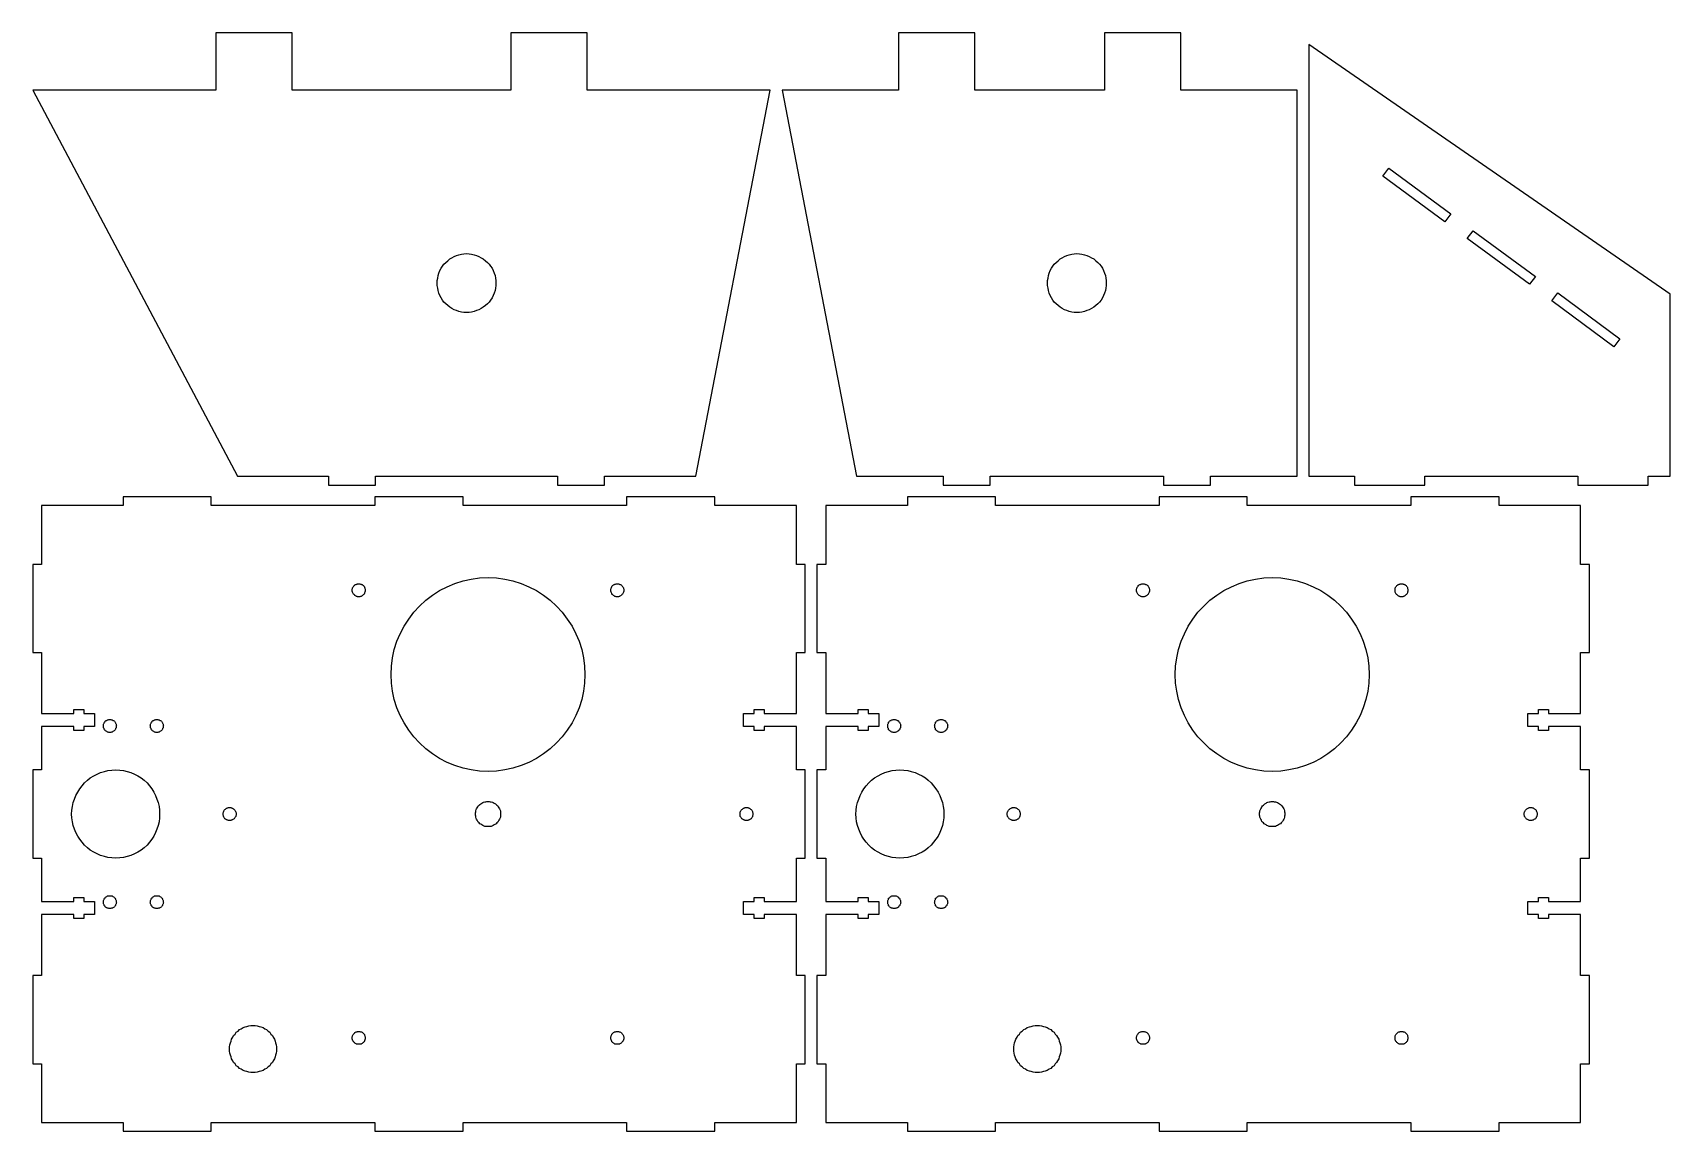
# Model space of a CAD drawing. Header units: millimetres. Extents: x 6 to 564, y 6 to 380.
import ezdxf

# ---------------------------------------------------------------- set-up
doc = ezdxf.new("R2010")
doc.units = ezdxf.units.MM
doc.layers.add('CUT', color=1, linetype='Continuous')
doc.layers.add('CUT_INNER', color=1, linetype='Continuous')

msp = doc.modelspace()

# ---------------------------------------------------------------- linework, layer by layer
at = {"layer": 'CUT'}
for points in [[(122.7, 229), (184.7, 229), (184.7, 226), (200.7, 226), (200.7, 229), (231.7, 229), (257.1, 360.5), (194.8, 360.5), (194.8, 380), (168.8, 380), (168.8, 360.5), (94.3, 360.5), (94.3, 380), (68.3, 380), (68.3, 360.5), (6, 360.5), (75.7, 229), (106.7, 229), (106.7, 226), (122.7, 226), (122.7, 229)], [(332, 229), (391, 229), (391, 226), (407, 226), (407, 229), (436.5, 229), (436.5, 360.5), (396.9, 360.5), (396.9, 380), (370.9, 380), (370.9, 360.5), (326.7, 360.5), (326.7, 380), (300.7, 380), (300.7, 360.5), (261.1, 360.5), (286.5, 229), (316, 229), (316, 226), (332, 226), (332, 229)], [(480, 229), (532, 229), (532, 226), (556, 226), (556, 229), (563.5, 229), (563.5, 291), (440.5, 376), (440.5, 229), (456, 229), (456, 226), (480, 226), (480, 229)], [(66.8, 9), (122.5, 9), (122.5, 6), (152.5, 6), (152.5, 9), (208.2, 9), (208.2, 6), (238.2, 6), (238.2, 9), (266, 9), (266, 29), (269, 29), (269, 59), (266, 59), (266, 79.8), (255, 79.8), (255, 78.4), (251.6, 78.4), (251.6, 79.8), (248, 79.8), (248, 84.2), (251.6, 84.2), (251.6, 85.6), (255, 85.6), (255, 84.2), (266, 84.2), (266, 99), (269, 99), (269, 129), (266, 129), (266, 143.8), (255, 143.8), (255, 142.4), (251.6, 142.4), (251.6, 143.8), (248, 143.8), (248, 148.2), (251.6, 148.2), (251.6, 149.6), (255, 149.6), (255, 148.2), (266, 148.2), (266, 169), (269, 169), (269, 199), (266, 199), (266, 219), (238.2, 219), (238.2, 222), (208.2, 222), (208.2, 219), (152.5, 219), (152.5, 222), (122.5, 222), (122.5, 219), (66.8, 219), (66.8, 222), (36.8, 222), (36.8, 219), (9, 219), (9, 199), (6, 199), (6, 169), (9, 169), (9, 148.2), (20, 148.2), (20, 149.6), (23.4, 149.6), (23.4, 148.2), (27, 148.2), (27, 143.8), (23.4, 143.8), (23.4, 142.4), (20, 142.4), (20, 143.8), (9, 143.8), (9, 129), (6, 129), (6, 99), (9, 99), (9, 84.2), (20, 84.2), (20, 85.6), (23.4, 85.6), (23.4, 84.2), (27, 84.2), (27, 79.8), (23.4, 79.8), (23.4, 78.4), (20, 78.4), (20, 79.8), (9, 79.8), (9, 59), (6, 59), (6, 29), (9, 29), (9, 9), (36.8, 9), (36.8, 6), (66.8, 6), (66.8, 9)], [(333.8, 9), (389.5, 9), (389.5, 6), (419.5, 6), (419.5, 9), (475.2, 9), (475.2, 6), (505.2, 6), (505.2, 9), (533, 9), (533, 29), (536, 29), (536, 59), (533, 59), (533, 79.8), (522, 79.8), (522, 78.4), (518.6, 78.4), (518.6, 79.8), (515, 79.8), (515, 84.2), (518.6, 84.2), (518.6, 85.6), (522, 85.6), (522, 84.2), (533, 84.2), (533, 99), (536, 99), (536, 129), (533, 129), (533, 143.8), (522, 143.8), (522, 142.4), (518.6, 142.4), (518.6, 143.8), (515, 143.8), (515, 148.2), (518.6, 148.2), (518.6, 149.6), (522, 149.6), (522, 148.2), (533, 148.2), (533, 169), (536, 169), (536, 199), (533, 199), (533, 219), (505.2, 219), (505.2, 222), (475.2, 222), (475.2, 219), (419.5, 219), (419.5, 222), (389.5, 222), (389.5, 219), (333.8, 219), (333.8, 222), (303.8, 222), (303.8, 219), (276, 219), (276, 199), (273, 199), (273, 169), (276, 169), (276, 148.2), (287, 148.2), (287, 149.6), (290.4, 149.6), (290.4, 148.2), (294, 148.2), (294, 143.8), (290.4, 143.8), (290.4, 142.4), (287, 142.4), (287, 143.8), (276, 143.8), (276, 129), (273, 129), (273, 99), (276, 99), (276, 84.2), (287, 84.2), (287, 85.6), (290.4, 85.6), (290.4, 84.2), (294, 84.2), (294, 79.8), (290.4, 79.8), (290.4, 78.4), (287, 78.4), (287, 79.8), (276, 79.8), (276, 59), (273, 59), (273, 29), (276, 29), (276, 9), (303.8, 9), (303.8, 6), (333.8, 6), (333.8, 9)]]:
    msp.add_lwpolyline(points, close=True, dxfattribs=at)
at = {"layer": 'CUT_INNER'}
for points in [[(465.7, 331.2), (467.7, 333.9), (488.8, 318.3), (486.8, 315.6), (465.7, 331.2)], [(494.4, 310), (496.4, 312.6), (517.6, 297), (515.6, 294.4), (494.4, 310)], [(152.8, 284.8), (152, 284.9), (151.1, 285.1), (150.3, 285.4), (149.5, 285.7), (148.7, 286.1), (148, 286.6), (147.3, 287.1), (146.6, 287.7), (146, 288.3), (145.5, 289), (145, 289.8), (144.6, 290.5), (144.3, 291.3), (144, 292.2), (143.9, 293), (143.7, 293.9), (143.7, 294.8), (143.7, 295.6), (143.9, 296.5), (144, 297.4), (144.3, 298.2), (144.6, 299), (145, 299.8), (145.5, 300.5), (146, 301.2), (146.6, 301.8), (147.3, 302.4), (148, 303), (148.7, 303.4), (149.5, 303.8), (150.3, 304.2), (151.1, 304.4), (152, 304.6), (152.8, 304.7), (153.7, 304.8), (154.6, 304.7), (155.4, 304.6), (156.3, 304.4), (157.1, 304.2), (157.9, 303.8), (158.7, 303.4), (159.4, 303), (160.1, 302.4), (160.8, 301.8), (161.4, 301.2), (161.9, 300.5), (162.4, 299.8), (162.8, 299), (163.1, 298.2), (163.4, 297.4), (163.5, 296.5), (163.7, 295.6), (163.7, 294.8), (163.7, 293.9), (163.5, 293), (163.4, 292.2), (163.1, 291.3), (162.8, 290.5), (162.4, 289.8), (161.9, 289), (161.4, 288.3), (160.8, 287.7), (160.1, 287.1), (159.4, 286.6), (158.7, 286.1), (157.9, 285.7), (157.1, 285.4), (156.3, 285.1), (155.4, 284.9), (154.6, 284.8), (153.7, 284.8), (152.8, 284.8)], [(360.6, 284.8), (359.8, 284.9), (358.9, 285.1), (358.1, 285.4), (357.3, 285.7), (356.5, 286.1), (355.8, 286.6), (355.1, 287.1), (354.4, 287.7), (353.8, 288.3), (353.3, 289), (352.8, 289.8), (352.4, 290.5), (352.1, 291.3), (351.8, 292.2), (351.7, 293), (351.5, 293.9), (351.5, 294.8), (351.5, 295.6), (351.7, 296.5), (351.8, 297.4), (352.1, 298.2), (352.4, 299), (352.8, 299.8), (353.3, 300.5), (353.8, 301.2), (354.4, 301.8), (355.1, 302.4), (355.8, 303), (356.5, 303.4), (357.3, 303.8), (358.1, 304.2), (358.9, 304.4), (359.8, 304.6), (360.6, 304.7), (361.5, 304.8), (362.4, 304.7), (363.2, 304.6), (364.1, 304.4), (364.9, 304.2), (365.7, 303.8), (366.5, 303.4), (367.2, 303), (367.9, 302.4), (368.6, 301.8), (369.2, 301.2), (369.7, 300.5), (370.2, 299.8), (370.6, 299), (370.9, 298.2), (371.2, 297.4), (371.3, 296.5), (371.5, 295.6), (371.5, 294.8), (371.5, 293.9), (371.3, 293), (371.2, 292.2), (370.9, 291.3), (370.6, 290.5), (370.2, 289.8), (369.7, 289), (369.2, 288.3), (368.6, 287.7), (367.9, 287.1), (367.2, 286.6), (366.5, 286.1), (365.7, 285.7), (364.9, 285.4), (364.1, 285.1), (363.2, 284.9), (362.4, 284.8), (361.5, 284.8), (360.6, 284.8)], [(523.2, 288.7), (525.2, 291.4), (546.3, 275.8), (544.3, 273.1), (523.2, 288.7)], [(116.8, 188), (116.6, 188), (116.4, 188.1), (116.2, 188.1), (116.1, 188.2), (115.9, 188.3), (115.7, 188.4), (115.6, 188.5), (115.4, 188.7), (115.3, 188.8), (115.2, 188.9), (115.1, 189.1), (115, 189.3), (114.9, 189.5), (114.9, 189.6), (114.8, 189.8), (114.8, 190), (114.8, 190.2), (114.8, 190.4), (114.8, 190.6), (114.9, 190.8), (114.9, 191), (115, 191.1), (115.1, 191.3), (115.2, 191.5), (115.3, 191.6), (115.4, 191.8), (115.6, 191.9), (115.7, 192), (115.9, 192.1), (116.1, 192.2), (116.2, 192.3), (116.4, 192.3), (116.6, 192.4), (116.8, 192.4), (117, 192.4), (117.2, 192.4), (117.4, 192.4), (117.6, 192.3), (117.8, 192.3), (117.9, 192.2), (118.1, 192.1), (118.3, 192), (118.4, 191.9), (118.6, 191.8), (118.7, 191.6), (118.8, 191.5), (118.9, 191.3), (119, 191.1), (119.1, 191), (119.1, 190.8), (119.2, 190.6), (119.2, 190.4), (119.2, 190.2), (119.2, 190), (119.2, 189.8), (119.1, 189.6), (119.1, 189.5), (119, 189.3), (118.9, 189.1), (118.8, 188.9), (118.7, 188.8), (118.6, 188.7), (118.4, 188.5), (118.3, 188.4), (118.1, 188.3), (117.9, 188.2), (117.8, 188.1), (117.6, 188.1), (117.4, 188), (117.2, 188), (117, 188), (116.8, 188)], [(158.1, 128.6), (155.3, 129), (152.5, 129.6), (149.7, 130.5), (147.1, 131.6), (144.5, 132.9), (142.1, 134.5), (139.8, 136.2), (137.7, 138.2), (135.7, 140.3), (134, 142.6), (132.4, 145), (131.1, 147.6), (130, 150.2), (129.1, 153), (128.5, 155.8), (128.1, 158.6), (128, 161.5), (128.1, 164.4), (128.5, 167.2), (129.1, 170), (130, 172.8), (131.1, 175.4), (132.4, 178), (134, 180.4), (135.7, 182.7), (137.7, 184.8), (139.8, 186.8), (142.1, 188.5), (144.5, 190.1), (147.1, 191.4), (149.7, 192.5), (152.5, 193.4), (155.3, 194), (158.1, 194.4), (161, 194.5), (163.9, 194.4), (166.7, 194), (169.5, 193.4), (172.3, 192.5), (174.9, 191.4), (177.5, 190.1), (179.9, 188.5), (182.2, 186.8), (184.3, 184.8), (186.3, 182.7), (188, 180.4), (189.6, 178), (190.9, 175.4), (192, 172.8), (192.9, 170), (193.5, 167.2), (193.9, 164.4), (194, 161.5), (193.9, 158.6), (193.5, 155.8), (192.9, 153), (192, 150.2), (190.9, 147.6), (189.6, 145), (188, 142.6), (186.3, 140.3), (184.3, 138.2), (182.2, 136.2), (179.9, 134.5), (177.5, 132.9), (174.9, 131.6), (172.3, 130.5), (169.5, 129.6), (166.7, 129), (163.9, 128.6), (161, 128.5), (158.1, 128.6)], [(204.8, 188), (204.6, 188), (204.4, 188.1), (204.2, 188.1), (204.1, 188.2), (203.9, 188.3), (203.7, 188.4), (203.6, 188.5), (203.4, 188.7), (203.3, 188.8), (203.2, 188.9), (203.1, 189.1), (203, 189.3), (202.9, 189.5), (202.9, 189.6), (202.8, 189.8), (202.8, 190), (202.8, 190.2), (202.8, 190.4), (202.8, 190.6), (202.9, 190.8), (202.9, 191), (203, 191.1), (203.1, 191.3), (203.2, 191.5), (203.3, 191.6), (203.4, 191.8), (203.6, 191.9), (203.7, 192), (203.9, 192.1), (204.1, 192.2), (204.2, 192.3), (204.4, 192.3), (204.6, 192.4), (204.8, 192.4), (205, 192.4), (205.2, 192.4), (205.4, 192.4), (205.6, 192.3), (205.8, 192.3), (205.9, 192.2), (206.1, 192.1), (206.3, 192), (206.4, 191.9), (206.6, 191.8), (206.7, 191.6), (206.8, 191.5), (206.9, 191.3), (207, 191.1), (207.1, 191), (207.1, 190.8), (207.2, 190.6), (207.2, 190.4), (207.2, 190.2), (207.2, 190), (207.2, 189.8), (207.1, 189.6), (207.1, 189.5), (207, 189.3), (206.9, 189.1), (206.8, 188.9), (206.7, 188.8), (206.6, 188.7), (206.4, 188.5), (206.3, 188.4), (206.1, 188.3), (205.9, 188.2), (205.8, 188.1), (205.6, 188.1), (205.4, 188), (205.2, 188), (205, 188), (204.8, 188)], [(383.8, 188), (383.6, 188), (383.4, 188.1), (383.2, 188.1), (383.1, 188.2), (382.9, 188.3), (382.7, 188.4), (382.6, 188.5), (382.4, 188.7), (382.3, 188.8), (382.2, 188.9), (382.1, 189.1), (382, 189.3), (381.9, 189.5), (381.9, 189.6), (381.8, 189.8), (381.8, 190), (381.8, 190.2), (381.8, 190.4), (381.8, 190.6), (381.9, 190.8), (381.9, 191), (382, 191.1), (382.1, 191.3), (382.2, 191.5), (382.3, 191.6), (382.4, 191.8), (382.6, 191.9), (382.7, 192), (382.9, 192.1), (383.1, 192.2), (383.2, 192.3), (383.4, 192.3), (383.6, 192.4), (383.8, 192.4), (384, 192.4), (384.2, 192.4), (384.4, 192.4), (384.6, 192.3), (384.8, 192.3), (384.9, 192.2), (385.1, 192.1), (385.3, 192), (385.4, 191.9), (385.6, 191.8), (385.7, 191.6), (385.8, 191.5), (385.9, 191.3), (386, 191.1), (386.1, 191), (386.1, 190.8), (386.2, 190.6), (386.2, 190.4), (386.2, 190.2), (386.2, 190), (386.2, 189.8), (386.1, 189.6), (386.1, 189.5), (386, 189.3), (385.9, 189.1), (385.8, 188.9), (385.7, 188.8), (385.6, 188.7), (385.4, 188.5), (385.3, 188.4), (385.1, 188.3), (384.9, 188.2), (384.8, 188.1), (384.6, 188.1), (384.4, 188), (384.2, 188), (384, 188), (383.8, 188)], [(425.1, 128.6), (422.3, 129), (419.5, 129.6), (416.7, 130.5), (414.1, 131.6), (411.5, 132.9), (409.1, 134.5), (406.8, 136.2), (404.7, 138.2), (402.7, 140.3), (401, 142.6), (399.4, 145), (398.1, 147.6), (397, 150.2), (396.1, 153), (395.5, 155.8), (395.1, 158.6), (395, 161.5), (395.1, 164.4), (395.5, 167.2), (396.1, 170), (397, 172.8), (398.1, 175.4), (399.4, 178), (401, 180.4), (402.7, 182.7), (404.7, 184.8), (406.8, 186.8), (409.1, 188.5), (411.5, 190.1), (414.1, 191.4), (416.7, 192.5), (419.5, 193.4), (422.3, 194), (425.1, 194.4), (428, 194.5), (430.9, 194.4), (433.7, 194), (436.5, 193.4), (439.3, 192.5), (441.9, 191.4), (444.5, 190.1), (446.9, 188.5), (449.2, 186.8), (451.3, 184.8), (453.3, 182.7), (455, 180.4), (456.6, 178), (457.9, 175.4), (459, 172.8), (459.9, 170), (460.5, 167.2), (460.9, 164.4), (461, 161.5), (460.9, 158.6), (460.5, 155.8), (459.9, 153), (459, 150.2), (457.9, 147.6), (456.6, 145), (455, 142.6), (453.3, 140.3), (451.3, 138.2), (449.2, 136.2), (446.9, 134.5), (444.5, 132.9), (441.9, 131.6), (439.3, 130.5), (436.5, 129.6), (433.7, 129), (430.9, 128.6), (428, 128.5), (425.1, 128.6)], [(471.8, 188), (471.6, 188), (471.4, 188.1), (471.2, 188.1), (471.1, 188.2), (470.9, 188.3), (470.7, 188.4), (470.6, 188.5), (470.4, 188.7), (470.3, 188.8), (470.2, 188.9), (470.1, 189.1), (470, 189.3), (469.9, 189.5), (469.9, 189.6), (469.8, 189.8), (469.8, 190), (469.8, 190.2), (469.8, 190.4), (469.8, 190.6), (469.9, 190.8), (469.9, 191), (470, 191.1), (470.1, 191.3), (470.2, 191.5), (470.3, 191.6), (470.4, 191.8), (470.6, 191.9), (470.7, 192), (470.9, 192.1), (471.1, 192.2), (471.2, 192.3), (471.4, 192.3), (471.6, 192.4), (471.8, 192.4), (472, 192.4), (472.2, 192.4), (472.4, 192.4), (472.6, 192.3), (472.8, 192.3), (472.9, 192.2), (473.1, 192.1), (473.3, 192), (473.4, 191.9), (473.6, 191.8), (473.7, 191.6), (473.8, 191.5), (473.9, 191.3), (474, 191.1), (474.1, 191), (474.1, 190.8), (474.2, 190.6), (474.2, 190.4), (474.2, 190.2), (474.2, 190), (474.2, 189.8), (474.1, 189.6), (474.1, 189.5), (474, 189.3), (473.9, 189.1), (473.8, 188.9), (473.7, 188.8), (473.6, 188.7), (473.4, 188.5), (473.3, 188.4), (473.1, 188.3), (472.9, 188.2), (472.8, 188.1), (472.6, 188.1), (472.4, 188), (472.2, 188), (472, 188), (471.8, 188)], [(32.1, 141.8), (31.9, 141.8), (31.7, 141.9), (31.5, 141.9), (31.3, 142), (31.2, 142.1), (31, 142.2), (30.8, 142.3), (30.7, 142.4), (30.6, 142.6), (30.4, 142.7), (30.3, 142.9), (30.3, 143.1), (30.2, 143.2), (30.1, 143.4), (30.1, 143.6), (30.1, 143.8), (30.1, 144), (30.1, 144.2), (30.1, 144.4), (30.1, 144.6), (30.2, 144.8), (30.3, 144.9), (30.3, 145.1), (30.4, 145.3), (30.6, 145.4), (30.7, 145.6), (30.8, 145.7), (31, 145.8), (31.2, 145.9), (31.3, 146), (31.5, 146.1), (31.7, 146.1), (31.9, 146.2), (32.1, 146.2), (32.2, 146.2), (32.4, 146.2), (32.6, 146.2), (32.8, 146.1), (33, 146.1), (33.2, 146), (33.3, 145.9), (33.5, 145.8), (33.7, 145.7), (33.8, 145.6), (33.9, 145.4), (34.1, 145.3), (34.2, 145.1), (34.2, 144.9), (34.3, 144.8), (34.4, 144.6), (34.4, 144.4), (34.4, 144.2), (34.5, 144), (34.4, 143.8), (34.4, 143.6), (34.4, 143.4), (34.3, 143.2), (34.2, 143.1), (34.2, 142.9), (34.1, 142.7), (33.9, 142.6), (33.8, 142.4), (33.7, 142.3), (33.5, 142.2), (33.3, 142.1), (33.2, 142), (33, 141.9), (32.8, 141.9), (32.6, 141.8), (32.4, 141.8), (32.2, 141.8), (32.1, 141.8)], [(48.1, 141.8), (47.9, 141.8), (47.7, 141.9), (47.5, 141.9), (47.3, 142), (47.2, 142.1), (47, 142.2), (46.8, 142.3), (46.7, 142.4), (46.6, 142.6), (46.4, 142.7), (46.3, 142.9), (46.3, 143.1), (46.2, 143.2), (46.1, 143.4), (46.1, 143.6), (46.1, 143.8), (46, 144), (46.1, 144.2), (46.1, 144.4), (46.1, 144.6), (46.2, 144.8), (46.3, 144.9), (46.3, 145.1), (46.4, 145.3), (46.6, 145.4), (46.7, 145.6), (46.8, 145.7), (47, 145.8), (47.2, 145.9), (47.3, 146), (47.5, 146.1), (47.7, 146.1), (47.9, 146.2), (48.1, 146.2), (48.2, 146.2), (48.4, 146.2), (48.6, 146.2), (48.8, 146.1), (49, 146.1), (49.2, 146), (49.3, 145.9), (49.5, 145.8), (49.7, 145.7), (49.8, 145.6), (49.9, 145.4), (50.1, 145.3), (50.2, 145.1), (50.2, 144.9), (50.3, 144.8), (50.4, 144.6), (50.4, 144.4), (50.4, 144.2), (50.5, 144), (50.4, 143.8), (50.4, 143.6), (50.4, 143.4), (50.3, 143.2), (50.2, 143.1), (50.2, 142.9), (50.1, 142.7), (49.9, 142.6), (49.8, 142.4), (49.7, 142.3), (49.5, 142.2), (49.3, 142.1), (49.2, 142), (49, 141.9), (48.8, 141.9), (48.6, 141.8), (48.4, 141.8), (48.2, 141.8), (48.1, 141.8)], [(299.1, 141.8), (298.9, 141.8), (298.7, 141.9), (298.5, 141.9), (298.3, 142), (298.2, 142.1), (298, 142.2), (297.8, 142.3), (297.7, 142.4), (297.6, 142.6), (297.4, 142.7), (297.3, 142.9), (297.3, 143.1), (297.2, 143.2), (297.1, 143.4), (297.1, 143.6), (297.1, 143.8), (297.1, 144), (297.1, 144.2), (297.1, 144.4), (297.1, 144.6), (297.2, 144.8), (297.3, 144.9), (297.3, 145.1), (297.4, 145.3), (297.6, 145.4), (297.7, 145.6), (297.8, 145.7), (298, 145.8), (298.2, 145.9), (298.3, 146), (298.5, 146.1), (298.7, 146.1), (298.9, 146.2), (299.1, 146.2), (299.2, 146.2), (299.4, 146.2), (299.6, 146.2), (299.8, 146.1), (300, 146.1), (300.2, 146), (300.3, 145.9), (300.5, 145.8), (300.7, 145.7), (300.8, 145.6), (300.9, 145.4), (301.1, 145.3), (301.2, 145.1), (301.2, 144.9), (301.3, 144.8), (301.4, 144.6), (301.4, 144.4), (301.4, 144.2), (301.5, 144), (301.4, 143.8), (301.4, 143.6), (301.4, 143.4), (301.3, 143.2), (301.2, 143.1), (301.2, 142.9), (301.1, 142.7), (300.9, 142.6), (300.8, 142.4), (300.7, 142.3), (300.5, 142.2), (300.3, 142.1), (300.2, 142), (300, 141.9), (299.8, 141.9), (299.6, 141.8), (299.4, 141.8), (299.2, 141.8), (299.1, 141.8)], [(315.1, 141.8), (314.9, 141.8), (314.7, 141.9), (314.5, 141.9), (314.3, 142), (314.2, 142.1), (314, 142.2), (313.8, 142.3), (313.7, 142.4), (313.6, 142.6), (313.4, 142.7), (313.3, 142.9), (313.3, 143.1), (313.2, 143.2), (313.1, 143.4), (313.1, 143.6), (313.1, 143.8), (313, 144), (313.1, 144.2), (313.1, 144.4), (313.1, 144.6), (313.2, 144.8), (313.3, 144.9), (313.3, 145.1), (313.4, 145.3), (313.6, 145.4), (313.7, 145.6), (313.8, 145.7), (314, 145.8), (314.2, 145.9), (314.3, 146), (314.5, 146.1), (314.7, 146.1), (314.9, 146.2), (315.1, 146.2), (315.2, 146.2), (315.4, 146.2), (315.6, 146.2), (315.8, 146.1), (316, 146.1), (316.2, 146), (316.3, 145.9), (316.5, 145.8), (316.7, 145.7), (316.8, 145.6), (316.9, 145.4), (317.1, 145.3), (317.2, 145.1), (317.2, 144.9), (317.3, 144.8), (317.4, 144.6), (317.4, 144.4), (317.4, 144.2), (317.5, 144), (317.4, 143.8), (317.4, 143.6), (317.4, 143.4), (317.3, 143.2), (317.2, 143.1), (317.2, 142.9), (317.1, 142.7), (316.9, 142.6), (316.8, 142.4), (316.7, 142.3), (316.5, 142.2), (316.3, 142.1), (316.2, 142), (316, 141.9), (315.8, 141.9), (315.6, 141.8), (315.4, 141.8), (315.2, 141.8), (315.1, 141.8)], [(32.9, 99.1), (31.6, 99.2), (30.4, 99.5), (29.1, 99.9), (27.9, 100.4), (26.8, 101), (25.6, 101.7), (24.6, 102.5), (23.6, 103.4), (22.8, 104.4), (22, 105.4), (21.3, 106.5), (20.7, 107.7), (20.2, 108.9), (19.8, 110.1), (19.5, 111.4), (19.3, 112.7), (19.2, 114), (19.3, 115.3), (19.5, 116.6), (19.8, 117.9), (20.2, 119.1), (20.7, 120.3), (21.3, 121.5), (22, 122.6), (22.8, 123.6), (23.6, 124.6), (24.6, 125.5), (25.6, 126.3), (26.8, 127), (27.9, 127.6), (29.1, 128.1), (30.4, 128.5), (31.6, 128.8), (32.9, 128.9), (34.2, 129), (35.6, 128.9), (36.9, 128.8), (38.1, 128.5), (39.4, 128.1), (40.6, 127.6), (41.8, 127), (42.9, 126.3), (43.9, 125.5), (44.9, 124.6), (45.7, 123.6), (46.5, 122.6), (47.2, 121.5), (47.8, 120.3), (48.3, 119.1), (48.7, 117.9), (49, 116.6), (49.2, 115.3), (49.2, 114), (49.2, 112.7), (49, 111.4), (48.7, 110.1), (48.3, 108.9), (47.8, 107.7), (47.2, 106.5), (46.5, 105.4), (45.7, 104.4), (44.9, 103.4), (43.9, 102.5), (42.9, 101.7), (41.8, 101), (40.6, 100.4), (39.4, 99.9), (38.1, 99.5), (36.9, 99.2), (35.6, 99.1), (34.2, 99), (32.9, 99.1)], [(299.9, 99.1), (298.6, 99.2), (297.4, 99.5), (296.1, 99.9), (294.9, 100.4), (293.8, 101), (292.6, 101.7), (291.6, 102.5), (290.6, 103.4), (289.8, 104.4), (289, 105.4), (288.3, 106.5), (287.7, 107.7), (287.2, 108.9), (286.8, 110.1), (286.5, 111.4), (286.3, 112.7), (286.2, 114), (286.3, 115.3), (286.5, 116.6), (286.8, 117.9), (287.2, 119.1), (287.7, 120.3), (288.3, 121.5), (289, 122.6), (289.8, 123.6), (290.6, 124.6), (291.6, 125.5), (292.6, 126.3), (293.8, 127), (294.9, 127.6), (296.1, 128.1), (297.4, 128.5), (298.6, 128.8), (299.9, 128.9), (301.2, 129), (302.6, 128.9), (303.9, 128.8), (305.1, 128.5), (306.4, 128.1), (307.6, 127.6), (308.8, 127), (309.9, 126.3), (310.9, 125.5), (311.9, 124.6), (312.7, 123.6), (313.5, 122.6), (314.2, 121.5), (314.8, 120.3), (315.3, 119.1), (315.7, 117.9), (316, 116.6), (316.2, 115.3), (316.2, 114), (316.2, 112.7), (316, 111.4), (315.7, 110.1), (315.3, 108.9), (314.8, 107.7), (314.2, 106.5), (313.5, 105.4), (312.7, 104.4), (311.9, 103.4), (310.9, 102.5), (309.9, 101.7), (308.8, 101), (307.6, 100.4), (306.4, 99.9), (305.1, 99.5), (303.9, 99.2), (302.6, 99.1), (301.2, 99), (299.9, 99.1)], [(160.6, 109.7), (160.3, 109.8), (159.9, 109.8), (159.5, 110), (159.2, 110.1), (158.9, 110.3), (158.5, 110.5), (158.2, 110.7), (158, 111), (157.7, 111.2), (157.5, 111.5), (157.3, 111.9), (157.1, 112.2), (157, 112.5), (156.8, 112.9), (156.8, 113.3), (156.7, 113.6), (156.7, 114), (156.7, 114.4), (156.8, 114.7), (156.8, 115.1), (157, 115.5), (157.1, 115.8), (157.3, 116.1), (157.5, 116.5), (157.7, 116.8), (158, 117), (158.2, 117.3), (158.5, 117.5), (158.9, 117.7), (159.2, 117.9), (159.5, 118), (159.9, 118.2), (160.3, 118.2), (160.6, 118.3), (161, 118.3), (161.4, 118.3), (161.7, 118.2), (162.1, 118.2), (162.5, 118), (162.8, 117.9), (163.1, 117.7), (163.5, 117.5), (163.8, 117.3), (164, 117), (164.3, 116.8), (164.5, 116.5), (164.7, 116.1), (164.9, 115.8), (165, 115.5), (165.2, 115.1), (165.2, 114.7), (165.3, 114.4), (165.3, 114), (165.3, 113.6), (165.2, 113.3), (165.2, 112.9), (165, 112.5), (164.9, 112.2), (164.7, 111.9), (164.5, 111.5), (164.3, 111.2), (164, 111), (163.8, 110.7), (163.5, 110.5), (163.1, 110.3), (162.8, 110.1), (162.5, 110), (162.1, 109.8), (161.7, 109.8), (161.4, 109.7), (161, 109.7), (160.6, 109.7)], [(427.6, 109.7), (427.3, 109.8), (426.9, 109.8), (426.5, 110), (426.2, 110.1), (425.9, 110.3), (425.5, 110.5), (425.2, 110.7), (425, 111), (424.7, 111.2), (424.5, 111.5), (424.3, 111.9), (424.1, 112.2), (424, 112.5), (423.8, 112.9), (423.8, 113.3), (423.7, 113.6), (423.7, 114), (423.7, 114.4), (423.8, 114.7), (423.8, 115.1), (424, 115.5), (424.1, 115.8), (424.3, 116.1), (424.5, 116.5), (424.7, 116.8), (425, 117), (425.2, 117.3), (425.5, 117.5), (425.9, 117.7), (426.2, 117.9), (426.5, 118), (426.9, 118.2), (427.3, 118.2), (427.6, 118.3), (428, 118.3), (428.4, 118.3), (428.7, 118.2), (429.1, 118.2), (429.5, 118), (429.8, 117.9), (430.1, 117.7), (430.5, 117.5), (430.8, 117.3), (431, 117), (431.3, 116.8), (431.5, 116.5), (431.7, 116.1), (431.9, 115.8), (432, 115.5), (432.2, 115.1), (432.2, 114.7), (432.3, 114.4), (432.3, 114), (432.3, 113.6), (432.2, 113.3), (432.2, 112.9), (432, 112.5), (431.9, 112.2), (431.7, 111.9), (431.5, 111.5), (431.3, 111.2), (431, 111), (430.8, 110.7), (430.5, 110.5), (430.1, 110.3), (429.8, 110.1), (429.5, 110), (429.1, 109.8), (428.7, 109.8), (428.4, 109.7), (428, 109.7), (427.6, 109.7)], [(72.8, 111.8), (72.6, 111.8), (72.4, 111.9), (72.2, 111.9), (72.1, 112), (71.9, 112.1), (71.7, 112.2), (71.6, 112.3), (71.4, 112.4), (71.3, 112.6), (71.2, 112.7), (71.1, 112.9), (71, 113.1), (70.9, 113.2), (70.9, 113.4), (70.8, 113.6), (70.8, 113.8), (70.8, 114), (70.8, 114.2), (70.8, 114.4), (70.9, 114.6), (70.9, 114.8), (71, 114.9), (71.1, 115.1), (71.2, 115.3), (71.3, 115.4), (71.4, 115.6), (71.6, 115.7), (71.7, 115.8), (71.9, 115.9), (72.1, 116), (72.2, 116.1), (72.4, 116.1), (72.6, 116.2), (72.8, 116.2), (73, 116.2), (73.2, 116.2), (73.4, 116.2), (73.6, 116.1), (73.8, 116.1), (73.9, 116), (74.1, 115.9), (74.3, 115.8), (74.4, 115.7), (74.6, 115.6), (74.7, 115.4), (74.8, 115.3), (74.9, 115.1), (75, 114.9), (75.1, 114.8), (75.1, 114.6), (75.2, 114.4), (75.2, 114.2), (75.2, 114), (75.2, 113.8), (75.2, 113.6), (75.1, 113.4), (75.1, 113.2), (75, 113.1), (74.9, 112.9), (74.8, 112.7), (74.7, 112.6), (74.6, 112.4), (74.4, 112.3), (74.3, 112.2), (74.1, 112.1), (73.9, 112), (73.8, 111.9), (73.6, 111.9), (73.4, 111.8), (73.2, 111.8), (73, 111.8), (72.8, 111.8)], [(248.8, 111.8), (248.6, 111.8), (248.4, 111.9), (248.2, 111.9), (248.1, 112), (247.9, 112.1), (247.7, 112.2), (247.6, 112.3), (247.4, 112.4), (247.3, 112.6), (247.2, 112.7), (247.1, 112.9), (247, 113.1), (246.9, 113.2), (246.9, 113.4), (246.8, 113.6), (246.8, 113.8), (246.8, 114), (246.8, 114.2), (246.8, 114.4), (246.9, 114.6), (246.9, 114.8), (247, 114.9), (247.1, 115.1), (247.2, 115.3), (247.3, 115.4), (247.4, 115.6), (247.6, 115.7), (247.7, 115.8), (247.9, 115.9), (248.1, 116), (248.2, 116.1), (248.4, 116.1), (248.6, 116.2), (248.8, 116.2), (249, 116.2), (249.2, 116.2), (249.4, 116.2), (249.6, 116.1), (249.8, 116.1), (249.9, 116), (250.1, 115.9), (250.3, 115.8), (250.4, 115.7), (250.6, 115.6), (250.7, 115.4), (250.8, 115.3), (250.9, 115.1), (251, 114.9), (251.1, 114.8), (251.1, 114.6), (251.2, 114.4), (251.2, 114.2), (251.2, 114), (251.2, 113.8), (251.2, 113.6), (251.1, 113.4), (251.1, 113.2), (251, 113.1), (250.9, 112.9), (250.8, 112.7), (250.7, 112.6), (250.6, 112.4), (250.4, 112.3), (250.3, 112.2), (250.1, 112.1), (249.9, 112), (249.8, 111.9), (249.6, 111.9), (249.4, 111.8), (249.2, 111.8), (249, 111.8), (248.8, 111.8)], [(339.8, 111.8), (339.6, 111.8), (339.4, 111.9), (339.2, 111.9), (339.1, 112), (338.9, 112.1), (338.7, 112.2), (338.6, 112.3), (338.4, 112.4), (338.3, 112.6), (338.2, 112.7), (338.1, 112.9), (338, 113.1), (337.9, 113.2), (337.9, 113.4), (337.8, 113.6), (337.8, 113.8), (337.8, 114), (337.8, 114.2), (337.8, 114.4), (337.9, 114.6), (337.9, 114.8), (338, 114.9), (338.1, 115.1), (338.2, 115.3), (338.3, 115.4), (338.4, 115.6), (338.6, 115.7), (338.7, 115.8), (338.9, 115.9), (339.1, 116), (339.2, 116.1), (339.4, 116.1), (339.6, 116.2), (339.8, 116.2), (340, 116.2), (340.2, 116.2), (340.4, 116.2), (340.6, 116.1), (340.8, 116.1), (340.9, 116), (341.1, 115.9), (341.3, 115.8), (341.4, 115.7), (341.6, 115.6), (341.7, 115.4), (341.8, 115.3), (341.9, 115.1), (342, 114.9), (342.1, 114.8), (342.1, 114.6), (342.2, 114.4), (342.2, 114.2), (342.2, 114), (342.2, 113.8), (342.2, 113.6), (342.1, 113.4), (342.1, 113.2), (342, 113.1), (341.9, 112.9), (341.8, 112.7), (341.7, 112.6), (341.6, 112.4), (341.4, 112.3), (341.3, 112.2), (341.1, 112.1), (340.9, 112), (340.8, 111.9), (340.6, 111.9), (340.4, 111.8), (340.2, 111.8), (340, 111.8), (339.8, 111.8)], [(515.8, 111.8), (515.6, 111.8), (515.4, 111.9), (515.2, 111.9), (515.1, 112), (514.9, 112.1), (514.7, 112.2), (514.6, 112.3), (514.4, 112.4), (514.3, 112.6), (514.2, 112.7), (514.1, 112.9), (514, 113.1), (513.9, 113.2), (513.9, 113.4), (513.8, 113.6), (513.8, 113.8), (513.8, 114), (513.8, 114.2), (513.8, 114.4), (513.9, 114.6), (513.9, 114.8), (514, 114.9), (514.1, 115.1), (514.2, 115.3), (514.3, 115.4), (514.4, 115.6), (514.6, 115.7), (514.7, 115.8), (514.9, 115.9), (515.1, 116), (515.2, 116.1), (515.4, 116.1), (515.6, 116.2), (515.8, 116.2), (516, 116.2), (516.2, 116.2), (516.4, 116.2), (516.6, 116.1), (516.8, 116.1), (516.9, 116), (517.1, 115.9), (517.3, 115.8), (517.4, 115.7), (517.6, 115.6), (517.7, 115.4), (517.8, 115.3), (517.9, 115.1), (518, 114.9), (518.1, 114.8), (518.1, 114.6), (518.2, 114.4), (518.2, 114.2), (518.2, 114), (518.2, 113.8), (518.2, 113.6), (518.1, 113.4), (518.1, 113.2), (518, 113.1), (517.9, 112.9), (517.8, 112.7), (517.7, 112.6), (517.6, 112.4), (517.4, 112.3), (517.3, 112.2), (517.1, 112.1), (516.9, 112), (516.8, 111.9), (516.6, 111.9), (516.4, 111.8), (516.2, 111.8), (516, 111.8), (515.8, 111.8)], [(32.1, 81.8), (31.9, 81.8), (31.7, 81.9), (31.5, 81.9), (31.3, 82), (31.2, 82.1), (31, 82.2), (30.8, 82.3), (30.7, 82.4), (30.6, 82.6), (30.4, 82.7), (30.3, 82.9), (30.3, 83.1), (30.2, 83.2), (30.1, 83.4), (30.1, 83.6), (30.1, 83.8), (30.1, 84), (30.1, 84.2), (30.1, 84.4), (30.1, 84.6), (30.2, 84.8), (30.3, 84.9), (30.3, 85.1), (30.4, 85.3), (30.6, 85.4), (30.7, 85.6), (30.8, 85.7), (31, 85.8), (31.2, 85.9), (31.3, 86), (31.5, 86.1), (31.7, 86.1), (31.9, 86.2), (32.1, 86.2), (32.2, 86.2), (32.4, 86.2), (32.6, 86.2), (32.8, 86.1), (33, 86.1), (33.2, 86), (33.3, 85.9), (33.5, 85.8), (33.7, 85.7), (33.8, 85.6), (33.9, 85.4), (34.1, 85.3), (34.2, 85.1), (34.2, 84.9), (34.3, 84.8), (34.4, 84.6), (34.4, 84.4), (34.4, 84.2), (34.5, 84), (34.4, 83.8), (34.4, 83.6), (34.4, 83.4), (34.3, 83.2), (34.2, 83.1), (34.2, 82.9), (34.1, 82.7), (33.9, 82.6), (33.8, 82.4), (33.7, 82.3), (33.5, 82.2), (33.3, 82.1), (33.2, 82), (33, 81.9), (32.8, 81.9), (32.6, 81.8), (32.4, 81.8), (32.2, 81.8), (32.1, 81.8)], [(48.1, 81.8), (47.9, 81.8), (47.7, 81.9), (47.5, 81.9), (47.3, 82), (47.2, 82.1), (47, 82.2), (46.8, 82.3), (46.7, 82.4), (46.6, 82.6), (46.4, 82.7), (46.3, 82.9), (46.3, 83.1), (46.2, 83.2), (46.1, 83.4), (46.1, 83.6), (46.1, 83.8), (46, 84), (46.1, 84.2), (46.1, 84.4), (46.1, 84.6), (46.2, 84.8), (46.3, 84.9), (46.3, 85.1), (46.4, 85.3), (46.6, 85.4), (46.7, 85.6), (46.8, 85.7), (47, 85.8), (47.2, 85.9), (47.3, 86), (47.5, 86.1), (47.7, 86.1), (47.9, 86.2), (48.1, 86.2), (48.2, 86.2), (48.4, 86.2), (48.6, 86.2), (48.8, 86.1), (49, 86.1), (49.2, 86), (49.3, 85.9), (49.5, 85.8), (49.7, 85.7), (49.8, 85.6), (49.9, 85.4), (50.1, 85.3), (50.2, 85.1), (50.2, 84.9), (50.3, 84.8), (50.4, 84.6), (50.4, 84.4), (50.4, 84.2), (50.5, 84), (50.4, 83.8), (50.4, 83.6), (50.4, 83.4), (50.3, 83.2), (50.2, 83.1), (50.2, 82.9), (50.1, 82.7), (49.9, 82.6), (49.8, 82.4), (49.7, 82.3), (49.5, 82.2), (49.3, 82.1), (49.2, 82), (49, 81.9), (48.8, 81.9), (48.6, 81.8), (48.4, 81.8), (48.2, 81.8), (48.1, 81.8)], [(299.1, 81.8), (298.9, 81.8), (298.7, 81.9), (298.5, 81.9), (298.3, 82), (298.2, 82.1), (298, 82.2), (297.8, 82.3), (297.7, 82.4), (297.6, 82.6), (297.4, 82.7), (297.3, 82.9), (297.3, 83.1), (297.2, 83.2), (297.1, 83.4), (297.1, 83.6), (297.1, 83.8), (297.1, 84), (297.1, 84.2), (297.1, 84.4), (297.1, 84.6), (297.2, 84.8), (297.3, 84.9), (297.3, 85.1), (297.4, 85.3), (297.6, 85.4), (297.7, 85.6), (297.8, 85.7), (298, 85.8), (298.2, 85.9), (298.3, 86), (298.5, 86.1), (298.7, 86.1), (298.9, 86.2), (299.1, 86.2), (299.2, 86.2), (299.4, 86.2), (299.6, 86.2), (299.8, 86.1), (300, 86.1), (300.2, 86), (300.3, 85.9), (300.5, 85.8), (300.7, 85.7), (300.8, 85.6), (300.9, 85.4), (301.1, 85.3), (301.2, 85.1), (301.2, 84.9), (301.3, 84.8), (301.4, 84.6), (301.4, 84.4), (301.4, 84.2), (301.5, 84), (301.4, 83.8), (301.4, 83.6), (301.4, 83.4), (301.3, 83.2), (301.2, 83.1), (301.2, 82.9), (301.1, 82.7), (300.9, 82.6), (300.8, 82.4), (300.7, 82.3), (300.5, 82.2), (300.3, 82.1), (300.2, 82), (300, 81.9), (299.8, 81.9), (299.6, 81.8), (299.4, 81.8), (299.2, 81.8), (299.1, 81.8)], [(315.1, 81.8), (314.9, 81.8), (314.7, 81.9), (314.5, 81.9), (314.3, 82), (314.2, 82.1), (314, 82.2), (313.8, 82.3), (313.7, 82.4), (313.6, 82.6), (313.4, 82.7), (313.3, 82.9), (313.3, 83.1), (313.2, 83.2), (313.1, 83.4), (313.1, 83.6), (313.1, 83.8), (313, 84), (313.1, 84.2), (313.1, 84.4), (313.1, 84.6), (313.2, 84.8), (313.3, 84.9), (313.3, 85.1), (313.4, 85.3), (313.6, 85.4), (313.7, 85.6), (313.8, 85.7), (314, 85.8), (314.2, 85.9), (314.3, 86), (314.5, 86.1), (314.7, 86.1), (314.9, 86.2), (315.1, 86.2), (315.2, 86.2), (315.4, 86.2), (315.6, 86.2), (315.8, 86.1), (316, 86.1), (316.2, 86), (316.3, 85.9), (316.5, 85.8), (316.7, 85.7), (316.8, 85.6), (316.9, 85.4), (317.1, 85.3), (317.2, 85.1), (317.2, 84.9), (317.3, 84.8), (317.4, 84.6), (317.4, 84.4), (317.4, 84.2), (317.5, 84), (317.4, 83.8), (317.4, 83.6), (317.4, 83.4), (317.3, 83.2), (317.2, 83.1), (317.2, 82.9), (317.1, 82.7), (316.9, 82.6), (316.8, 82.4), (316.7, 82.3), (316.5, 82.2), (316.3, 82.1), (316.2, 82), (316, 81.9), (315.8, 81.9), (315.6, 81.8), (315.4, 81.8), (315.2, 81.8), (315.1, 81.8)], [(80.3, 26), (79.6, 26.1), (78.9, 26.3), (78.3, 26.5), (77.6, 26.7), (77, 27.1), (76.4, 27.4), (75.9, 27.9), (75.3, 28.3), (74.9, 28.9), (74.4, 29.4), (74.1, 30), (73.7, 30.6), (73.5, 31.3), (73.3, 31.9), (73.1, 32.6), (73, 33.3), (73, 34), (73, 34.7), (73.1, 35.4), (73.3, 36.1), (73.5, 36.7), (73.7, 37.4), (74.1, 38), (74.4, 38.6), (74.9, 39.1), (75.3, 39.7), (75.9, 40.1), (76.4, 40.6), (77, 40.9), (77.6, 41.3), (78.3, 41.5), (78.9, 41.7), (79.6, 41.9), (80.3, 42), (81, 42), (81.7, 42), (82.4, 41.9), (83.1, 41.7), (83.7, 41.5), (84.4, 41.3), (85, 40.9), (85.6, 40.6), (86.1, 40.1), (86.7, 39.7), (87.1, 39.1), (87.6, 38.6), (87.9, 38), (88.3, 37.4), (88.5, 36.7), (88.7, 36.1), (88.9, 35.4), (89, 34.7), (89, 34), (89, 33.3), (88.9, 32.6), (88.7, 31.9), (88.5, 31.3), (88.3, 30.6), (87.9, 30), (87.6, 29.4), (87.1, 28.9), (86.7, 28.3), (86.1, 27.9), (85.6, 27.4), (85, 27.1), (84.4, 26.7), (83.7, 26.5), (83.1, 26.3), (82.4, 26.1), (81.7, 26), (81, 26), (80.3, 26)], [(116.8, 35.6), (116.6, 35.6), (116.4, 35.7), (116.2, 35.7), (116.1, 35.8), (115.9, 35.9), (115.7, 36), (115.6, 36.1), (115.4, 36.2), (115.3, 36.4), (115.2, 36.5), (115.1, 36.7), (115, 36.9), (114.9, 37), (114.9, 37.2), (114.8, 37.4), (114.8, 37.6), (114.8, 37.8), (114.8, 38), (114.8, 38.2), (114.9, 38.4), (114.9, 38.5), (115, 38.7), (115.1, 38.9), (115.2, 39.1), (115.3, 39.2), (115.4, 39.3), (115.6, 39.5), (115.7, 39.6), (115.9, 39.7), (116.1, 39.8), (116.2, 39.9), (116.4, 39.9), (116.6, 40), (116.8, 40), (117, 40), (117.2, 40), (117.4, 40), (117.6, 39.9), (117.8, 39.9), (117.9, 39.8), (118.1, 39.7), (118.3, 39.6), (118.4, 39.5), (118.6, 39.3), (118.7, 39.2), (118.8, 39.1), (118.9, 38.9), (119, 38.7), (119.1, 38.5), (119.1, 38.4), (119.2, 38.2), (119.2, 38), (119.2, 37.8), (119.2, 37.6), (119.2, 37.4), (119.1, 37.2), (119.1, 37), (119, 36.9), (118.9, 36.7), (118.8, 36.5), (118.7, 36.4), (118.6, 36.2), (118.4, 36.1), (118.3, 36), (118.1, 35.9), (117.9, 35.8), (117.8, 35.7), (117.6, 35.7), (117.4, 35.6), (117.2, 35.6), (117, 35.6), (116.8, 35.6)], [(204.8, 35.6), (204.6, 35.6), (204.4, 35.7), (204.2, 35.7), (204.1, 35.8), (203.9, 35.9), (203.7, 36), (203.6, 36.1), (203.4, 36.2), (203.3, 36.4), (203.2, 36.5), (203.1, 36.7), (203, 36.9), (202.9, 37), (202.9, 37.2), (202.8, 37.4), (202.8, 37.6), (202.8, 37.8), (202.8, 38), (202.8, 38.2), (202.9, 38.4), (202.9, 38.5), (203, 38.7), (203.1, 38.9), (203.2, 39.1), (203.3, 39.2), (203.4, 39.3), (203.6, 39.5), (203.7, 39.6), (203.9, 39.7), (204.1, 39.8), (204.2, 39.9), (204.4, 39.9), (204.6, 40), (204.8, 40), (205, 40), (205.2, 40), (205.4, 40), (205.6, 39.9), (205.8, 39.9), (205.9, 39.8), (206.1, 39.7), (206.3, 39.6), (206.4, 39.5), (206.6, 39.3), (206.7, 39.2), (206.8, 39.1), (206.9, 38.9), (207, 38.7), (207.1, 38.5), (207.1, 38.4), (207.2, 38.2), (207.2, 38), (207.2, 37.8), (207.2, 37.6), (207.2, 37.4), (207.1, 37.2), (207.1, 37), (207, 36.9), (206.9, 36.7), (206.8, 36.5), (206.7, 36.4), (206.6, 36.2), (206.4, 36.1), (206.3, 36), (206.1, 35.9), (205.9, 35.8), (205.8, 35.7), (205.6, 35.7), (205.4, 35.6), (205.2, 35.6), (205, 35.6), (204.8, 35.6)], [(347.3, 26), (346.6, 26.1), (345.9, 26.3), (345.3, 26.5), (344.6, 26.7), (344, 27.1), (343.4, 27.4), (342.9, 27.9), (342.3, 28.3), (341.9, 28.9), (341.4, 29.4), (341.1, 30), (340.7, 30.6), (340.5, 31.3), (340.3, 31.9), (340.1, 32.6), (340, 33.3), (340, 34), (340, 34.7), (340.1, 35.4), (340.3, 36.1), (340.5, 36.7), (340.7, 37.4), (341.1, 38), (341.4, 38.6), (341.9, 39.1), (342.3, 39.7), (342.9, 40.1), (343.4, 40.6), (344, 40.9), (344.6, 41.3), (345.3, 41.5), (345.9, 41.7), (346.6, 41.9), (347.3, 42), (348, 42), (348.7, 42), (349.4, 41.9), (350.1, 41.7), (350.7, 41.5), (351.4, 41.3), (352, 40.9), (352.6, 40.6), (353.1, 40.1), (353.7, 39.7), (354.1, 39.1), (354.6, 38.6), (354.9, 38), (355.3, 37.4), (355.5, 36.7), (355.7, 36.1), (355.9, 35.4), (356, 34.7), (356, 34), (356, 33.3), (355.9, 32.6), (355.7, 31.9), (355.5, 31.3), (355.3, 30.6), (354.9, 30), (354.6, 29.4), (354.1, 28.9), (353.7, 28.3), (353.1, 27.9), (352.6, 27.4), (352, 27.1), (351.4, 26.7), (350.7, 26.5), (350.1, 26.3), (349.4, 26.1), (348.7, 26), (348, 26), (347.3, 26)], [(383.8, 35.6), (383.6, 35.6), (383.4, 35.7), (383.2, 35.7), (383.1, 35.8), (382.9, 35.9), (382.7, 36), (382.6, 36.1), (382.4, 36.2), (382.3, 36.4), (382.2, 36.5), (382.1, 36.7), (382, 36.9), (381.9, 37), (381.9, 37.2), (381.8, 37.4), (381.8, 37.6), (381.8, 37.8), (381.8, 38), (381.8, 38.2), (381.9, 38.4), (381.9, 38.5), (382, 38.7), (382.1, 38.9), (382.2, 39.1), (382.3, 39.2), (382.4, 39.3), (382.6, 39.5), (382.7, 39.6), (382.9, 39.7), (383.1, 39.8), (383.2, 39.9), (383.4, 39.9), (383.6, 40), (383.8, 40), (384, 40), (384.2, 40), (384.4, 40), (384.6, 39.9), (384.8, 39.9), (384.9, 39.8), (385.1, 39.7), (385.3, 39.6), (385.4, 39.5), (385.6, 39.3), (385.7, 39.2), (385.8, 39.1), (385.9, 38.9), (386, 38.7), (386.1, 38.5), (386.1, 38.4), (386.2, 38.2), (386.2, 38), (386.2, 37.8), (386.2, 37.6), (386.2, 37.4), (386.1, 37.2), (386.1, 37), (386, 36.9), (385.9, 36.7), (385.8, 36.5), (385.7, 36.4), (385.6, 36.2), (385.4, 36.1), (385.3, 36), (385.1, 35.9), (384.9, 35.8), (384.8, 35.7), (384.6, 35.7), (384.4, 35.6), (384.2, 35.6), (384, 35.6), (383.8, 35.6)], [(471.8, 35.6), (471.6, 35.6), (471.4, 35.7), (471.2, 35.7), (471.1, 35.8), (470.9, 35.9), (470.7, 36), (470.6, 36.1), (470.4, 36.2), (470.3, 36.4), (470.2, 36.5), (470.1, 36.7), (470, 36.9), (469.9, 37), (469.9, 37.2), (469.8, 37.4), (469.8, 37.6), (469.8, 37.8), (469.8, 38), (469.8, 38.2), (469.9, 38.4), (469.9, 38.5), (470, 38.7), (470.1, 38.9), (470.2, 39.1), (470.3, 39.2), (470.4, 39.3), (470.6, 39.5), (470.7, 39.6), (470.9, 39.7), (471.1, 39.8), (471.2, 39.9), (471.4, 39.9), (471.6, 40), (471.8, 40), (472, 40), (472.2, 40), (472.4, 40), (472.6, 39.9), (472.8, 39.9), (472.9, 39.8), (473.1, 39.7), (473.3, 39.6), (473.4, 39.5), (473.6, 39.3), (473.7, 39.2), (473.8, 39.1), (473.9, 38.9), (474, 38.7), (474.1, 38.5), (474.1, 38.4), (474.2, 38.2), (474.2, 38), (474.2, 37.8), (474.2, 37.6), (474.2, 37.4), (474.1, 37.2), (474.1, 37), (474, 36.9), (473.9, 36.7), (473.8, 36.5), (473.7, 36.4), (473.6, 36.2), (473.4, 36.1), (473.3, 36), (473.1, 35.9), (472.9, 35.8), (472.8, 35.7), (472.6, 35.7), (472.4, 35.6), (472.2, 35.6), (472, 35.6), (471.8, 35.6)]]:
    msp.add_lwpolyline(points, close=True, dxfattribs=at)

doc.saveas('drawing.dxf')
